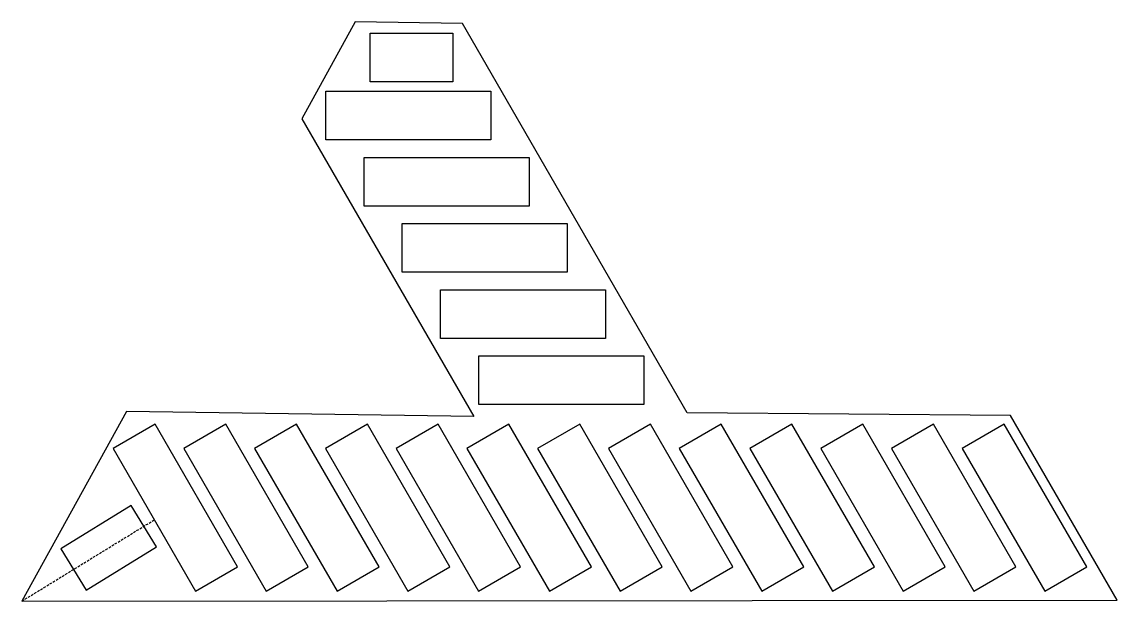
# Model space of a CAD drawing. Header units: millimetres. Extents: x -191 to 35, y 92 to 211.
import ezdxf

# ---------------------------------------------------------------- set-up
doc = ezdxf.new("R2010")
doc.units = ezdxf.units.MM
doc.linetypes.add('DASHED', pattern=[0.75, 0.5, -0.25])
doc.layers.get('0').update_dxf_attribs({"linetype": 'CONTINUOUS'})

msp = doc.modelspace()

# ---------------------------------------------------------------- linework, layer by layer
at = {"linetype": 'DASHED'}
msp.add_line((-190.75, 92.06), (-163.46, 108.82), dxfattribs=at)
for points in [[(-190.75, 92.06), (34.96, 92.26), (13, 130.29), (-53.62, 130.87), (-99.96, 211.14), (-122.07, 211.46), (-133.07, 191.5), (-97.61, 130.09), (-169.22, 131.13)], [(-101.96, 199.14), (-118.96, 199.14), (-118.96, 209.14), (-101.96, 209.14)], [(-94.11, 197.15), (-94.11, 187.15), (-128.11, 187.15), (-128.11, 197.15)], [(-86.24, 183.51), (-86.24, 173.51), (-120.24, 173.51), (-120.24, 183.51)], [(-78.36, 169.87), (-78.36, 159.87), (-112.36, 159.87), (-112.36, 169.87)], [(-70.49, 156.23), (-70.49, 146.23), (-104.49, 146.23), (-104.49, 156.23)], [(-62.61, 132.59), (-96.61, 132.59), (-96.61, 142.59), (-62.61, 142.59)], [(-171.96, 123.54), (-154.96, 94.1), (-146.3, 99.1), (-163.3, 128.54)], [(-157.38, 123.54), (-140.38, 94.1), (-131.72, 99.1), (-148.72, 128.54)], [(-142.79, 123.54), (-125.79, 94.1), (-117.13, 99.1), (-134.13, 128.54)], [(-128.21, 123.54), (-111.21, 94.1), (-102.55, 99.1), (-119.55, 128.54)], [(-113.63, 123.54), (-96.63, 94.1), (-87.97, 99.1), (-104.97, 128.54)], [(-99.04, 123.54), (-82.04, 94.1), (-73.38, 99.1), (-90.38, 128.54)], [(-84.46, 123.54), (-67.46, 94.1), (-58.8, 99.1), (-75.8, 128.54)], [(-69.88, 123.54), (-52.88, 94.1), (-44.22, 99.1), (-61.22, 128.54)], [(-55.29, 123.54), (-38.29, 94.1), (-29.63, 99.1), (-46.63, 128.54)], [(-40.71, 123.54), (-23.71, 94.1), (-15.05, 99.1), (-32.05, 128.54)], [(-26.13, 123.54), (-9.13, 94.1), (-0.47, 99.1), (-17.47, 128.54)], [(-11.54, 123.54), (5.46, 94.1), (14.12, 99.1), (-2.88, 128.54)], [(28.7, 99.1), (11.7, 128.54), (3.04, 123.54), (20.04, 94.1)], [(-168.23, 111.76), (-182.71, 102.86), (-177.48, 94.34), (-162.99, 103.24)]]:
    msp.add_lwpolyline(points, close=True)

doc.saveas('drawing.dxf')
